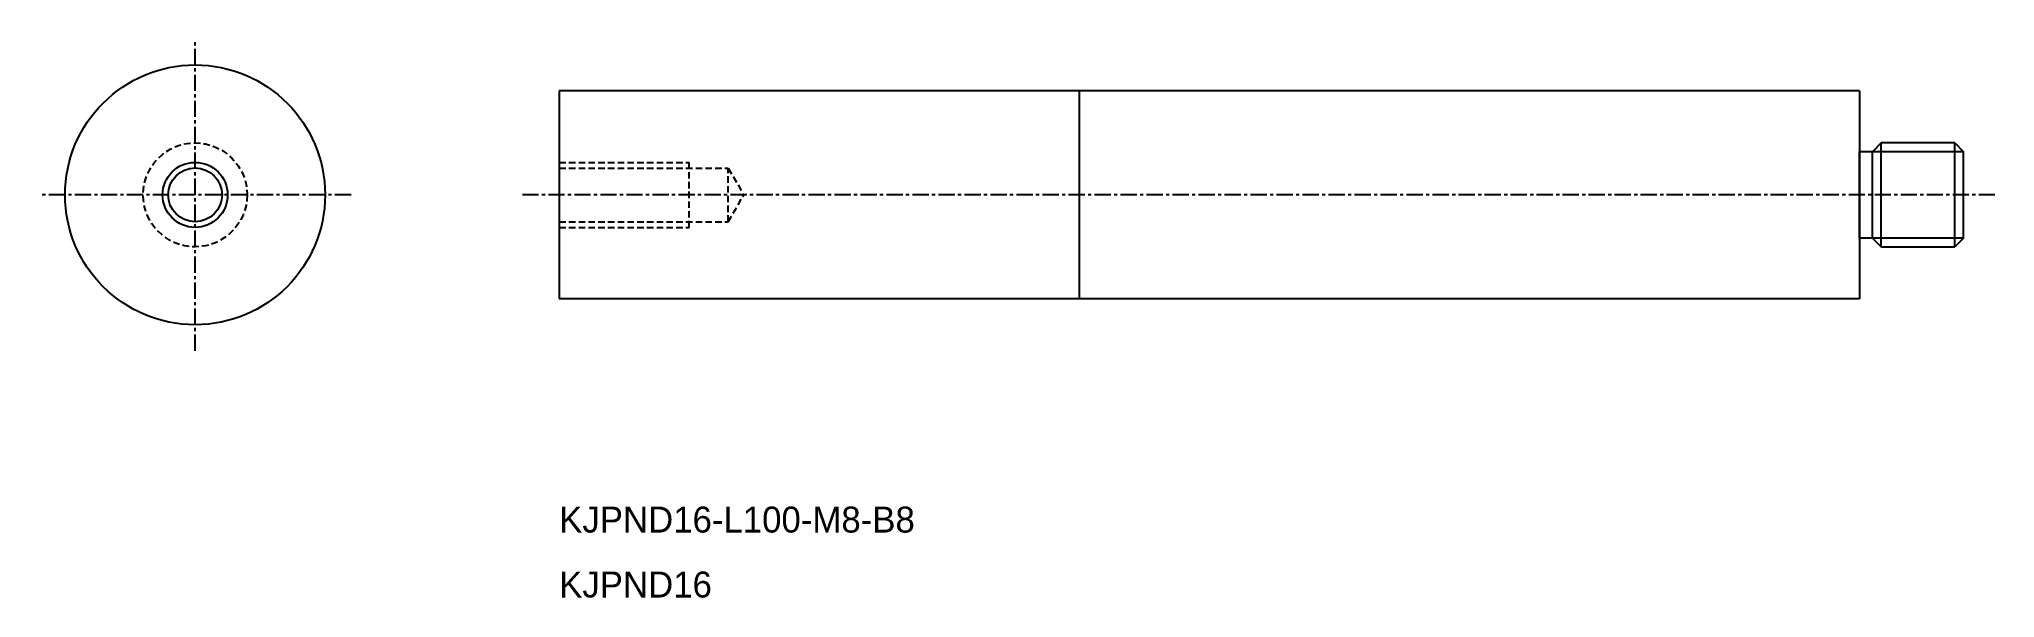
# Model space of a CAD drawing. Extents: x -2271 to -2121, y -869 to -826.
import ezdxf

# ---------------------------------------------------------------- set-up
doc = ezdxf.new("R2010")
doc.units = 0
doc.linetypes.add('CENTER', pattern=[2, 1.25, -0.25, 0.25, -0.25])
doc.linetypes.add('DASHED', pattern=[0.75, 0.5, -0.25])
doc.layers.get('0').update_dxf_attribs({"linetype": 'CONTINUOUS'})
doc.layers.add('CENTER', color=1, linetype='CENTER')

msp = doc.modelspace()

# ---------------------------------------------------------------- linework, layer by layer
at = {"color": 7, "linetype": 'CONTINUOUS'}
for p, q in [((-2191.37, -830.39), (-2231.37, -830.39)), ((-2231.37, -830.39), (-2231.37, -846.39)), ((-2131.37, -830.39), (-2191.37, -830.39)), ((-2191.37, -830.39), (-2191.37, -846.39)), ((-2131.37, -830.39), (-2131.37, -846.39)), ((-2129.69, -834.39), (-2130.37, -835.07)), ((-2124.04, -834.39), (-2129.69, -834.39)), ((-2129.69, -842.39), (-2129.69, -834.39)), ((-2124.04, -842.39), (-2124.04, -834.39)), ((-2124.04, -834.39), (-2123.37, -835.07)), ((-2130.37, -835.07), (-2131.37, -835.07)), ((-2131.37, -841.72), (-2131.37, -835.07)), ((-2130.37, -841.72), (-2130.37, -835.07)), ((-2123.37, -841.72), (-2123.37, -835.07)), ((-2130.37, -841.72), (-2131.37, -841.72)), ((-2130.37, -841.72), (-2129.69, -842.39)), ((-2123.37, -841.72), (-2124.04, -842.39)), ((-2129.69, -842.39), (-2124.04, -842.39)), ((-2191.37, -846.39), (-2231.37, -846.39)), ((-2131.37, -846.39), (-2191.37, -846.39))]:
    msp.add_line(p, q, dxfattribs=at)
at = {"color": 3, "linetype": 'DASHED'}
for p, q in [((-2231.37, -835.89), (-2221.37, -835.89)), ((-2221.37, -840.89), (-2221.37, -835.89)), ((-2231.37, -836.33), (-2218.37, -836.33)), ((-2218.37, -836.33), (-2217.17, -838.39)), ((-2218.37, -840.46), (-2218.37, -836.33)), ((-2218.37, -840.46), (-2217.17, -838.39)), ((-2231.37, -840.46), (-2218.37, -840.46)), ((-2231.37, -840.89), (-2221.37, -840.89))]:
    msp.add_line(p, q, dxfattribs=at)
at = {"color": 3}
for p, q in [((-2123.37, -835.07), (-2130.37, -835.07)), ((-2123.37, -841.72), (-2130.37, -841.72))]:
    msp.add_line(p, q, dxfattribs=at)
at = {"color": 7, "linetype": 'CONTINUOUS'}
for radius in [10, 2.07]:
    msp.add_circle((-2259.37, -838.39), radius, dxfattribs=at)
at = {"color": 3, "linetype": 'DASHED'}
msp.add_circle((-2259.37, -838.39), 4, dxfattribs=at)
at = {"color": 3, "linetype": 'CONTINUOUS'}
msp.add_circle((-2259.37, -838.39), 2.5, dxfattribs=at)
at = {"layer": 'CENTER', "color": 1, "linetype": 'CENTER'}
for p, q in [((-2259.37, -850.39), (-2259.37, -826.39)), ((-2247.37, -838.39), (-2271.37, -838.39)), ((-2120.95, -838.39), (-2234.37, -838.39))]:
    msp.add_line(p, q, dxfattribs=at)

# ---------------------------------------------------------------- texts
at = {"color": 7, "linetype": 'CONTINUOUS'}
for s, p in [('KJPND16-L100-M8-B8', (-2231.37, -864.39)), ('KJPND16', (-2231.37, -869.39))]:
    msp.add_text(s, height=2, dxfattribs=at).set_placement(p)

doc.saveas('drawing.dxf')
